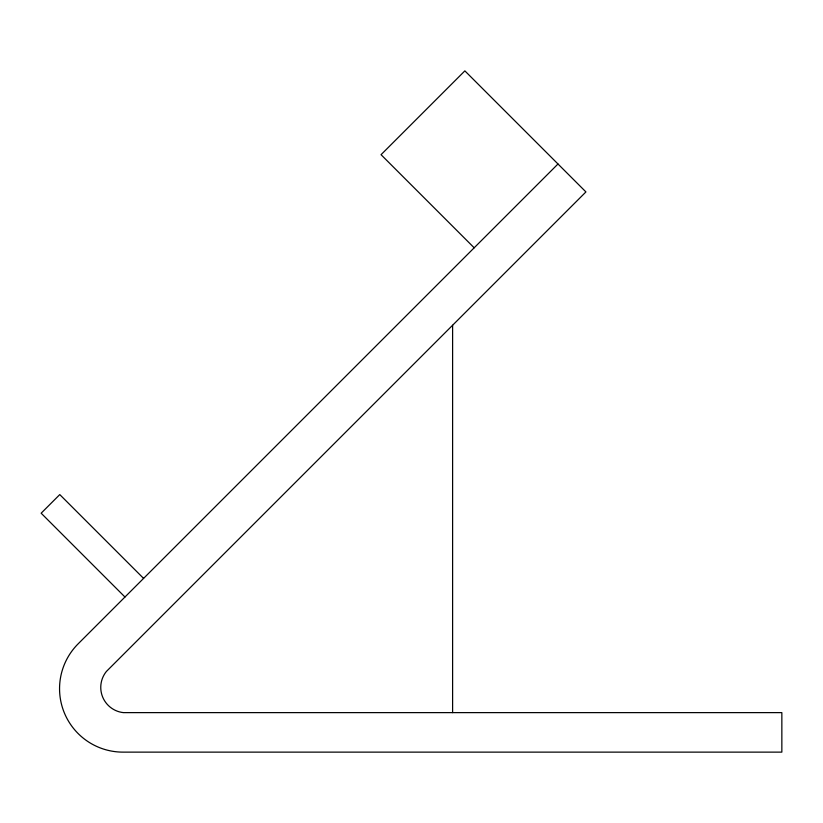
<?xml version="1.0" encoding="UTF-8"?>
<svg xmlns="http://www.w3.org/2000/svg" width="823" height="823" viewBox="0 0 823 823"><rect width="100%" height="100%" fill="white"/><g stroke="black" fill="none" stroke-linecap="round" stroke-linejoin="round"><path stroke-width="1.23" d="M557.984 163.993L78.401 643.576A63.433 63.433 0 0 0 123.368 752.129L781.85 752.129L781.85 712.625L123.368 712.625A25.379 25.379 0 0 1 106.342 671.517L585.925 191.924L464.861 70.871L381.049 154.683L474.182 247.805M143.583 578.394L59.77 494.582L41.15 513.202L124.962 597.014M452.609 325.25L452.609 712.625"/></g></svg>
